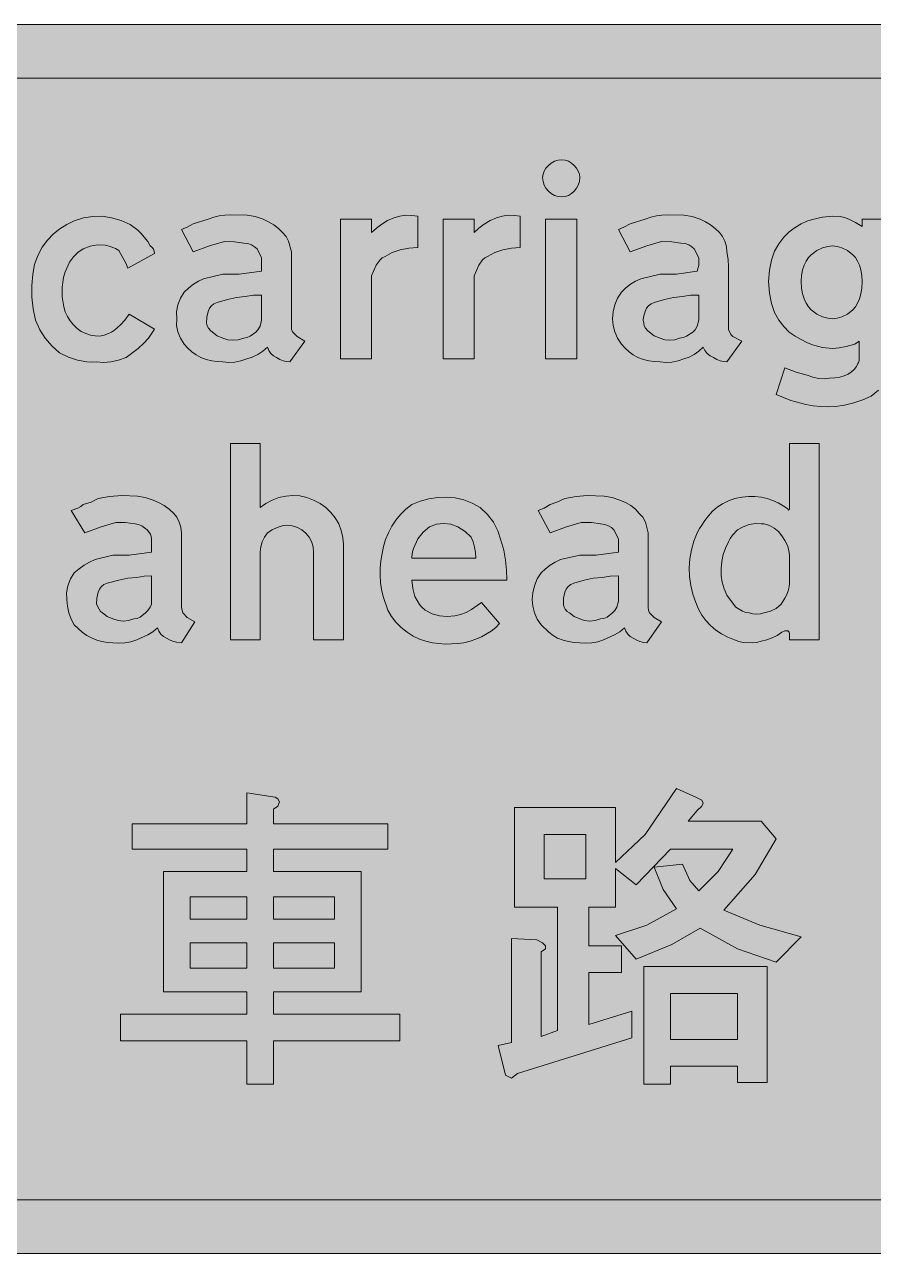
# Model space of a CAD drawing. Header units: metres. Extents: x 22 to 546, y 13 to 261.
# Drawn here: x 198 to 369.3, y 12.9 to 261 of the extents above; entities that cross this region are included whole.
import ezdxf

# ---------------------------------------------------------------- set-up
doc = ezdxf.new("R2010")
doc.units = ezdxf.units.M
for name, color, linetype, true_color in [('FILL_BLUE_0000FF', 7, 'Continuous', 0x0000ff), ('FILL_WHITE_FFFFFF', 7, 'Continuous', 0xffffff), ('STROKE_BLUE_0000FF', 7, 'Continuous', 0x0000ff)]:
    doc.layers.add(name, color=color, linetype=linetype, true_color=true_color)

msp = doc.modelspace()

# ---------------------------------------------------------------- hatches: boundary and pattern name
at = {"layer": 'FILL_BLUE_0000FF', "true_color": 0x0000ff}
h = msp.add_hatch(color=7, dxfattribs=at)
h.dxf.hatch_style = 1
h.paths.add_polyline_path([(524.55, 250.2), (525.63, 250.14), (526.65, 249.97), (528.75, 249.3), (530.55, 248.32), (531.45, 247.7), (532.35, 246.9), (533.66, 245.33), (534.25, 244.37), (534.75, 243.3), (535.1, 242.35), (535.28, 241.35), (535.35, 239.4), (535.35, 34.5), (535.18, 32.48), (534.64, 30.49), (533.7, 28.55), (533.08, 27.61), (532.35, 26.7), (530.55, 25.39), (528.75, 24.3), (526.65, 23.89), (524.55, 23.7), (43.35, 23.7), (41.46, 23.87), (39.49, 24.41), (38.51, 24.83), (37.57, 25.35), (36.68, 25.97), (35.85, 26.7), (35.05, 27.6), (34.43, 28.54), (33.45, 30.6), (33.06, 31.55), (32.77, 32.55), (32.61, 33.55), (32.55, 34.5), (32.55, 239.4), (32.61, 240.41), (32.77, 241.42), (33.04, 242.41), (33.41, 243.38), (34.45, 245.22), (35.85, 246.9), (36.68, 247.73), (37.57, 248.43), (38.51, 249), (39.49, 249.45), (40.48, 249.79), (41.46, 250.02), (43.35, 250.2), (524.55, 250.2)])
at = {"layer": 'FILL_WHITE_FFFFFF', "true_color": 0xffffff}
h = msp.add_hatch(color=7, dxfattribs=at)
h.dxf.hatch_style = 1
h.paths.add_polyline_path([(526.58, 260.89), (528.6, 260.59), (530.63, 260.11), (532.65, 259.5), (534.62, 258.54), (536.48, 257.44), (538.22, 256.17), (539.85, 254.7), (541.36, 253.02), (542.7, 251.17), (543.82, 249.22), (544.65, 247.2), (545.39, 245.18), (545.85, 243.19), (546.08, 241.25), (546.15, 239.4), (546.15, 34.5), (546.08, 32.48), (545.85, 30.45), (545.39, 28.43), (544.65, 26.4), (543.82, 24.43), (542.7, 22.57), (541.36, 20.83), (539.85, 19.2), (538.22, 17.73), (536.48, 16.46), (534.62, 15.36), (532.65, 14.4), (530.63, 13.66), (528.6, 13.2), (526.58, 12.97), (524.55, 12.9), (43.35, 12.9), (41.5, 12.97), (39.56, 13.2), (37.57, 13.66), (35.55, 14.4), (33.58, 15.36), (31.69, 16.46), (29.85, 17.73), (28.05, 19.2), (26.58, 20.83), (25.31, 22.57), (24.21, 24.43), (23.25, 26.4), (22.64, 28.43), (22.16, 30.45), (21.86, 32.48), (21.75, 34.5), (21.75, 239.4), (21.86, 241.25), (22.16, 243.19), (22.64, 245.18), (23.25, 247.2), (24.21, 249.22), (25.31, 251.17), (26.58, 253.02), (28.05, 254.7), (29.85, 256.17), (31.69, 257.44), (33.58, 258.54), (35.55, 259.5), (37.57, 260.11), (39.56, 260.59), (41.5, 260.89), (43.35, 261), (524.55, 261), (526.58, 260.89)])
h = msp.add_hatch(color=7, dxfattribs=at)
h.dxf.hatch_style = 1
h.paths.add_polyline_path([(309.97, 229.33), (309.74, 228.6), (309.39, 227.94), (308.93, 227.36), (308.38, 226.88), (307.77, 226.51), (307.12, 226.28), (306.45, 226.2), (305.68, 226.28), (304.95, 226.51), (304.29, 226.88), (303.71, 227.36), (303.23, 227.94), (302.86, 228.6), (302.63, 229.33), (302.55, 230.1), (302.63, 230.77), (302.86, 231.42), (303.23, 232.03), (303.71, 232.58), (304.29, 233.04), (304.95, 233.39), (305.68, 233.62), (306.45, 233.7), (307.12, 233.62), (307.77, 233.39), (308.38, 233.04), (308.92, 232.58), (309.39, 232.03), (309.74, 231.42), (309.97, 230.77), (310.05, 230.1), (309.97, 229.33)])
h = msp.add_hatch(color=7, dxfattribs=at)
h.dxf.hatch_style = 1
h.paths.add_polyline_path([(212.25, 198.14), (213.15, 198.11), (214.05, 198.26), (214.95, 198.6), (215.58, 198.88), (216.15, 199.27), (217.35, 200.4), (218.25, 201.34), (219.15, 202.5), (224.25, 199.5), (223.05, 197.7), (222.11, 196.65), (220.95, 195.6), (218.55, 193.8), (216.98, 193.24), (215.44, 192.9), (213.95, 192.79), (212.55, 192.9), (211.55, 192.84), (210.58, 192.89), (208.69, 193.24), (206.85, 193.87), (205.05, 194.7), (203.54, 196.11), (202.2, 197.66), (201.08, 199.38), (200.25, 201.3), (199.73, 203.6), (199.5, 205.95), (199.49, 208.3), (199.65, 210.6), (200.03, 212.56), (200.7, 214.39), (201.59, 216.04), (202.65, 217.5), (203.83, 218.74), (205.13, 219.79), (206.53, 220.66), (208.05, 221.4), (209.9, 221.96), (211.8, 222.26), (213.7, 222.29), (215.55, 222), (217.51, 221.43), (219.3, 220.61), (220.87, 219.51), (221.55, 218.85), (222.15, 218.1), (222.86, 217.2), (223.35, 216.3), (223.74, 216.02), (224.03, 215.66), (224.19, 215.25), (224.25, 214.8), (218.85, 211.8), (218.53, 212.7), (218.06, 213.6), (217.05, 215.4), (216.34, 215.81), (215.85, 216), (215.06, 216.28), (214.28, 216.46), (212.74, 216.53), (211.25, 216.25), (209.85, 215.7), (208.79, 214.96), (207.86, 214.09), (207.11, 213.04), (206.55, 211.8), (206.16, 210.89), (205.87, 209.95), (205.58, 208.01), (205.62, 206.02), (205.95, 204), (206.24, 203), (206.67, 202.05), (207.21, 201.17), (207.86, 200.36), (208.61, 199.66), (209.45, 199.06), (210.37, 198.61), (211.35, 198.3), (212.25, 198.14)])
h = msp.add_hatch(color=7, dxfattribs=at)
h.dxf.hatch_style = 1
h.paths.add_polyline_path([(250.88, 192.96), (250.2, 193.13), (249.53, 193.41), (248.85, 193.8), (248.23, 194.13), (247.73, 194.62), (247.33, 195.23), (247.05, 195.9), (246.1, 195.06), (245.06, 194.36), (243.97, 193.83), (242.85, 193.5), (241.68, 193.11), (240.45, 192.86), (239.22, 192.78), (238.05, 192.9), (236.93, 192.96), (235.8, 193.13), (234.68, 193.41), (233.55, 193.8), (232.65, 194.31), (231.79, 194.92), (230.98, 195.66), (230.25, 196.5), (229.47, 197.68), (228.94, 198.94), (228.69, 200.25), (228.75, 201.6), (228.69, 202.99), (228.94, 204.41), (229.47, 205.78), (230.25, 207), (231.15, 207.84), (232.09, 208.58), (233.08, 209.19), (234.15, 209.7), (238.05, 210.6), (241.35, 210.6), (245.85, 211.2), (245.85, 212.4), (245.85, 213.9), (244.95, 215.7), (244.44, 216.14), (243.83, 216.53), (243.09, 216.8), (242.25, 216.9), (240.41, 217.16), (238.35, 217.2), (235.35, 216.3), (232.05, 215.1), (229.65, 219.6), (230.85, 220.09), (232.05, 220.8), (235.05, 221.7), (236.18, 222.09), (237.3, 222.37), (238.43, 222.54), (239.55, 222.6), (242.96, 222.49), (244.57, 222.22), (246.15, 221.7), (247.27, 221.19), (248.33, 220.57), (249.27, 219.84), (250.05, 219), (250.8, 218.22), (251.29, 217.27), (251.85, 215.1), (251.85, 212.1), (251.85, 209.1), (251.85, 200.1), (251.89, 199.39), (252.15, 198.9), (253.05, 198), (254.55, 197.1), (251.55, 192.9), (250.88, 192.96)])
h.paths.add_polyline_path([(240.04, 197.25), (241.13, 197.36), (242.25, 197.7), (242.92, 197.8), (243.56, 198.07), (244.65, 198.9), (245.1, 199.39), (245.55, 200.1), (245.85, 201.3), (245.85, 206.4), (244.2, 206.36), (242.55, 206.1), (240.75, 205.91), (238.95, 205.5), (236.85, 204.9), (236.23, 204.62), (235.73, 204.23), (235.33, 203.72), (235.05, 203.1), (234.79, 201.9), (234.75, 200.7), (234.85, 200.21), (235.13, 199.69), (235.51, 199.22), (235.95, 198.9), (236.89, 198.19), (238.05, 197.7), (239, 197.36), (240.04, 197.25)], flags=16)
h = msp.add_hatch(color=7, dxfattribs=at)
h.dxf.hatch_style = 1
h.paths.add_polyline_path([(269.01, 219.89), (270.08, 220.72), (271.26, 221.45), (272.55, 222), (273.72, 222.34), (274.95, 222.49), (276.18, 222.46), (277.35, 222.3), (277.35, 216), (275.56, 215.89), (273.83, 215.55), (272.2, 214.99), (270.75, 214.2), (270.17, 213.92), (269.74, 213.52), (268.95, 212.4), (268.05, 210.3), (268.05, 193.5), (261.75, 193.5), (261.75, 221.7), (268.05, 221.7), (268.05, 219), (269.01, 219.89)])
h = msp.add_hatch(color=7, dxfattribs=at)
h.dxf.hatch_style = 1
h.paths.add_polyline_path([(289.71, 219.89), (290.78, 220.72), (291.96, 221.45), (293.25, 222), (294.42, 222.34), (295.65, 222.49), (296.88, 222.46), (298.05, 222.3), (298.05, 216), (296.26, 215.89), (294.53, 215.55), (292.9, 214.99), (291.45, 214.2), (290.87, 213.92), (290.44, 213.52), (289.65, 212.4), (288.75, 210.3), (288.75, 193.5), (282.45, 193.5), (282.45, 221.7), (288.75, 221.7), (288.75, 219), (289.71, 219.89)])
h = msp.add_hatch(color=7, dxfattribs=at)
h.dxf.hatch_style = 1
h.paths.add_polyline_path([(303.15, 193.5), (303.15, 221.7), (309.45, 221.7), (309.45, 193.5), (303.15, 193.5)])
h = msp.add_hatch(color=7, dxfattribs=at)
h.dxf.hatch_style = 1
h.paths.add_polyline_path([(339.08, 192.96), (338.4, 193.13), (337.73, 193.41), (337.05, 193.8), (336.38, 194.13), (335.78, 194.62), (335.28, 195.23), (334.95, 195.9), (334.05, 195.06), (333.11, 194.36), (332.12, 193.83), (331.05, 193.5), (329.88, 193.11), (328.65, 192.86), (327.42, 192.78), (326.25, 192.9), (325.13, 192.96), (324, 193.13), (322.88, 193.41), (321.75, 193.8), (320.85, 194.31), (319.99, 194.92), (319.18, 195.66), (318.45, 196.5), (317.66, 197.68), (317.1, 198.94), (316.76, 200.25), (316.65, 201.6), (316.76, 202.99), (317.1, 204.41), (317.66, 205.78), (318.45, 207), (319.35, 207.84), (320.29, 208.58), (321.28, 209.19), (322.35, 209.7), (326.25, 210.6), (329.55, 210.6), (333.75, 211.2), (334.05, 212.4), (334.05, 213.9), (333.15, 215.7), (332.64, 216.14), (332.03, 216.53), (331.29, 216.8), (330.45, 216.9), (328.61, 217.16), (326.55, 217.2), (323.55, 216.3), (320.25, 215.1), (317.85, 219.6), (318.94, 220.09), (320.25, 220.8), (323.25, 221.7), (324.38, 222.09), (325.5, 222.37), (326.63, 222.54), (327.75, 222.6), (331.05, 222.49), (332.73, 222.22), (334.35, 221.7), (335.42, 221.19), (336.41, 220.57), (337.35, 219.84), (338.25, 219), (338.86, 218.22), (339.34, 217.27), (339.64, 216.22), (339.75, 215.1), (340.01, 213.6), (340.05, 212.1), (340.05, 209.1), (340.05, 200.1), (340.09, 199.39), (340.35, 198.9), (340.54, 198.45), (340.95, 198), (342.75, 197.1), (339.75, 192.9), (339.08, 192.96)])
h.paths.add_polyline_path([(328.2, 197.25), (329.2, 197.36), (330.15, 197.7), (330.95, 197.8), (331.61, 198.07), (332.85, 198.9), (333.3, 199.39), (333.75, 200.1), (334.05, 201.3), (334.05, 206.4), (332.4, 206.36), (330.75, 206.1), (328.95, 205.91), (327.15, 205.5), (325.05, 204.9), (324.43, 204.62), (323.93, 204.23), (323.53, 203.72), (323.25, 203.1), (322.88, 201.9), (322.83, 201.33), (322.95, 200.7), (323.05, 200.21), (323.33, 199.69), (323.71, 199.22), (324.15, 198.9), (325.09, 198.19), (326.25, 197.7), (327.2, 197.36), (328.2, 197.25)], flags=16)
h = msp.add_hatch(color=7, dxfattribs=at)
h.dxf.hatch_style = 1
h.paths.add_polyline_path([(373.05, 221.7), (373.05, 192.3), (373.05, 191.7), (373.05, 191.1), (372.44, 189.75), (371.51, 188.44), (370.31, 187.18), (368.85, 186), (367.18, 185.21), (365.36, 184.61), (363.49, 184.19), (361.65, 183.9), (360.17, 183.84), (358.68, 183.9), (357.17, 184.05), (355.65, 184.31), (352.62, 185.12), (349.65, 186.3), (351.45, 191.7), (353.7, 190.84), (355.95, 190.2), (357.08, 189.81), (358.2, 189.56), (359.33, 189.48), (360.45, 189.6), (361.53, 189.66), (362.52, 189.82), (363.41, 190.07), (364.2, 190.43), (364.87, 190.86), (365.43, 191.37), (365.86, 191.95), (366.15, 192.6), (366.3, 192.79), (366.45, 193.2), (366.45, 193.8), (366.45, 196.5), (366.45, 197.1), (365.55, 196.5), (363.83, 195.98), (362.4, 195.71), (361.05, 195.6), (359.03, 195.82), (357, 196.36), (355.88, 196.81), (354.75, 197.4), (353.52, 198.06), (352.33, 198.93), (351.21, 200.02), (350.21, 201.34), (349.37, 202.89), (348.72, 204.7), (348.3, 206.76), (348.15, 209.1), (348.3, 211.42), (348.72, 213.46), (349.37, 215.23), (350.21, 216.75), (351.21, 218.05), (352.33, 219.14), (353.52, 220.05), (354.75, 220.8), (355.88, 221.3), (357, 221.67), (359.03, 222.11), (361.05, 222.3), (362.59, 222.23), (363.45, 222.05), (364.35, 221.7), (365.7, 221.06), (367.05, 220.2), (367.05, 221.7), (373.05, 221.7)])
h.paths.add_polyline_path([(359.06, 215.92), (357.9, 215.4), (356.74, 214.54), (356.21, 213.96), (355.73, 213.26), (355.33, 212.44), (355.02, 211.48), (354.82, 210.37), (354.75, 209.1), (354.82, 207.78), (355.02, 206.62), (355.33, 205.62), (355.73, 204.76), (356.21, 204.04), (356.74, 203.43), (357.9, 202.54), (359.06, 202), (360.07, 201.72), (361.05, 201.6), (361.99, 201.72), (362.95, 202), (364.05, 202.54), (365.15, 203.43), (365.66, 204.04), (366.11, 204.76), (366.5, 205.62), (366.79, 206.62), (366.98, 207.78), (367.05, 209.1), (366.98, 210.37), (366.79, 211.48), (366.5, 212.44), (366.11, 213.26), (365.66, 213.96), (365.15, 214.54), (364.05, 215.4), (362.95, 215.92), (361.99, 216.19), (361.05, 216.3), (360.07, 216.19), (359.06, 215.92)], flags=16)
h = msp.add_hatch(color=7, dxfattribs=at)
h.dxf.hatch_style = 1
h.paths.add_polyline_path([(256.24, 155.59), (255.93, 156.61), (255.43, 157.53), (254.78, 158.32), (253.98, 158.98), (253.06, 159.48), (252.04, 159.79), (250.95, 159.9), (250, 159.79), (249, 159.49), (248, 159.01), (247.05, 158.4), (246.44, 157.5), (245.96, 156.56), (245.66, 155.57), (245.55, 154.5), (245.55, 136.8), (239.55, 136.8), (239.55, 176.4), (245.55, 176.4), (245.55, 163.5), (246.73, 164.33), (248, 165), (249.34, 165.5), (250.73, 165.82), (252.14, 165.95), (253.57, 165.86), (254.98, 165.55), (256.35, 165), (257.64, 164.34), (258.81, 163.51), (259.83, 162.52), (260.7, 161.4), (261.4, 160.17), (261.92, 158.84), (262.24, 157.44), (262.35, 156), (262.35, 136.8), (256.35, 136.8), (256.35, 154.5), (256.24, 155.59)])
h = msp.add_hatch(color=7, dxfattribs=at)
h.dxf.hatch_style = 1
h.paths.add_polyline_path([(348.86, 137.17), (347.77, 136.78), (346.65, 136.5), (345.75, 136.24), (344.85, 136.2), (343.05, 136.27), (342.15, 136.45), (341.25, 136.8), (339.93, 137.32), (338.68, 137.97), (337.52, 138.75), (336.45, 139.65), (335.5, 140.66), (334.67, 141.78), (333.98, 142.99), (333.45, 144.3), (332.86, 146.01), (332.44, 147.77), (332.2, 149.55), (332.14, 151.35), (332.26, 153.15), (332.56, 154.93), (333.06, 156.69), (333.75, 158.4), (334.2, 159.26), (334.65, 159.9), (335.27, 160.9), (336, 161.85), (336.84, 162.73), (337.8, 163.54), (338.87, 164.24), (340.05, 164.84), (341.34, 165.29), (342.75, 165.6), (344.08, 165.74), (345.38, 165.73), (346.64, 165.58), (347.85, 165.3), (349, 164.91), (350.09, 164.42), (351.11, 163.84), (352.05, 163.2), (352.1, 163.03), (352.2, 162.97), (352.3, 163.03), (352.35, 163.2), (352.35, 176.4), (358.35, 176.4), (358.35, 136.8), (352.35, 136.8), (352.35, 138), (352.31, 138.3), (352.05, 138.6), (351.45, 138.6), (350.85, 138.3), (349.9, 137.68), (348.86, 137.17)])
h.paths.add_polyline_path([(349.69, 143.14), (350.67, 144.01), (351.45, 145.2), (351.84, 145.92), (352.13, 146.7), (352.29, 147.48), (352.35, 148.2), (352.35, 153.9), (352.24, 154.85), (351.94, 155.85), (351.46, 156.85), (350.85, 157.8), (350.12, 158.64), (349.28, 159.34), (348.32, 159.87), (347.25, 160.2), (346.65, 160.2), (345.48, 160.27), (344.25, 160.05), (343.02, 159.61), (341.85, 159), (340.84, 157.91), (340.37, 157.27), (340.05, 156.6), (339.45, 155.32), (338.99, 153.98), (338.69, 152.6), (338.55, 151.2), (338.58, 149.8), (338.78, 148.42), (339.17, 147.08), (339.75, 145.8), (340.65, 144.49), (341.55, 143.4), (342.9, 142.57), (343.58, 142.3), (344.25, 142.2), (344.97, 142.03), (345.75, 141.97), (346.53, 142.03), (347.25, 142.2), (348.54, 142.54), (349.69, 143.14)], flags=16)
h = msp.add_hatch(color=7, dxfattribs=at)
h.dxf.hatch_style = 1
h.paths.add_polyline_path([(228.93, 136.26), (228.15, 136.42), (227.37, 136.71), (226.65, 137.1), (226.03, 137.43), (225.53, 137.92), (225.13, 138.53), (224.85, 139.2), (223.9, 138.4), (222.86, 137.77), (220.65, 136.8), (219.48, 136.41), (218.25, 136.16), (217.02, 136.08), (215.85, 136.2), (214.73, 136.26), (213.64, 136.42), (212.6, 136.71), (211.65, 137.1), (210.58, 137.65), (209.63, 138.34), (208.05, 139.8), (207.44, 140.98), (206.96, 142.24), (206.66, 143.55), (206.55, 144.9), (206.49, 146.29), (206.74, 147.71), (207.27, 149.08), (208.05, 150.3), (209, 151.14), (210.04, 151.87), (211.13, 152.49), (212.25, 153), (215.85, 153.9), (219.15, 153.9), (223.65, 154.5), (223.65, 155.7), (223.65, 157.2), (223.59, 157.65), (223.43, 158.1), (222.75, 159), (221.66, 159.82), (221.02, 160.1), (220.35, 160.2), (218.29, 160.46), (216.45, 160.5), (213.45, 159.6), (210.15, 158.4), (207.45, 162.9), (208.76, 163.39), (209.35, 163.7), (209.85, 164.1), (211.46, 164.59), (212.85, 165.3), (215.14, 165.71), (217.65, 165.9), (220.8, 165.79), (222.38, 165.52), (223.95, 165), (225.07, 164.49), (226.16, 163.87), (227.2, 163.14), (228.15, 162.3), (228.76, 161.52), (229.24, 160.57), (229.54, 159.52), (229.65, 158.4), (229.65, 155.4), (229.65, 152.4), (229.65, 143.4), (229.8, 142.69), (229.95, 142.2), (230.85, 141.3), (232.35, 140.4), (229.65, 136.2), (228.93, 136.26)])
h.paths.add_polyline_path([(217.95, 140.55), (218.97, 140.66), (220.05, 141), (220.72, 141.1), (221.36, 141.38), (222.45, 142.2), (222.9, 142.69), (223.35, 143.4), (223.61, 144), (223.65, 144.6), (223.65, 149.7), (222.15, 149.66), (220.65, 149.4), (218.85, 149.21), (217.05, 148.8), (214.65, 148.2), (214.03, 147.92), (213.53, 147.52), (213.13, 147.02), (212.85, 146.4), (212.59, 145.2), (212.55, 144), (213.04, 142.99), (213.35, 142.52), (213.75, 142.2), (214.69, 141.49), (215.85, 141), (216.93, 140.66), (217.95, 140.55)], flags=16)
h = msp.add_hatch(color=7, dxfattribs=at)
h.dxf.hatch_style = 1
h.paths.add_polyline_path([(277.69, 136.91), (276.43, 137.51), (275.25, 138.3), (274.01, 139.26), (272.96, 140.32), (272.09, 141.51), (271.35, 142.8), (270.4, 145.55), (270.07, 146.96), (269.85, 148.39), (269.74, 149.83), (269.75, 151.28), (269.88, 152.74), (270.15, 154.2), (270.44, 155.65), (270.88, 157.05), (271.44, 158.41), (272.14, 159.71), (272.96, 160.94), (273.9, 162.09), (274.97, 163.15), (276.15, 164.1), (277.86, 164.79), (279.61, 165.27), (281.39, 165.54), (283.16, 165.6), (284.92, 165.43), (286.65, 165.03), (288.34, 164.39), (289.95, 163.5), (291.41, 162.09), (292.61, 160.54), (293.54, 158.82), (294.15, 156.9), (294.72, 154.87), (295.09, 152.85), (295.29, 150.82), (295.35, 148.8), (276.15, 148.8), (276.34, 147.15), (276.75, 145.5), (277.69, 143.92), (278.23, 143.31), (278.85, 142.8), (280.25, 142.06), (281.74, 141.64), (283.28, 141.49), (284.85, 141.6), (285.98, 141.89), (287.1, 142.31), (288.23, 142.91), (289.35, 143.7), (290.25, 144.3), (293.85, 140.1), (293.08, 139.26), (292.16, 138.52), (290.25, 137.4), (289.1, 136.89), (287.9, 136.5), (286.67, 136.2), (285.41, 136.01), (282.87, 135.92), (280.35, 136.2), (279, 136.49), (277.69, 136.91)])
h.paths.add_polyline_path([(288.99, 154.42), (288.83, 155.51), (288.54, 156.55), (288.15, 157.5), (286.91, 158.66), (285.45, 159.6), (284.05, 160.11), (282.6, 160.27), (281.15, 160.11), (279.75, 159.6), (278.44, 158.51), (277.35, 157.2), (276.52, 155.25), (276.25, 154.25), (276.15, 153.3), (289.05, 153.3), (288.99, 154.42)], flags=16)
h = msp.add_hatch(color=7, dxfattribs=at)
h.dxf.hatch_style = 1
h.paths.add_polyline_path([(322.88, 136.26), (322.2, 136.42), (321.53, 136.71), (320.85, 137.1), (320.23, 137.43), (319.73, 137.92), (319.33, 138.53), (319.05, 139.2), (318.1, 138.4), (317.06, 137.77), (314.85, 136.8), (313.68, 136.41), (312.45, 136.16), (311.22, 136.08), (310.05, 136.2), (308.93, 136.26), (307.8, 136.42), (306.68, 136.71), (305.55, 137.1), (304.65, 137.65), (303.79, 138.34), (302.25, 139.8), (301.46, 140.98), (300.9, 142.24), (300.56, 143.55), (300.45, 144.9), (300.56, 146.29), (300.9, 147.71), (301.46, 149.08), (302.25, 150.3), (303.15, 151.14), (304.09, 151.87), (305.08, 152.49), (306.15, 153), (310.05, 153.9), (313.35, 153.9), (317.85, 154.5), (317.85, 155.7), (317.85, 157.2), (316.95, 159), (316.44, 159.44), (315.83, 159.82), (315.09, 160.1), (314.25, 160.2), (312.41, 160.46), (310.35, 160.5), (307.35, 159.6), (304.05, 158.4), (301.65, 162.9), (302.85, 163.39), (304.05, 164.1), (305.44, 164.59), (307.05, 165.3), (309.3, 165.71), (311.55, 165.9), (314.96, 165.79), (316.57, 165.52), (318.15, 165), (319.27, 164.49), (320.33, 163.87), (321.27, 163.14), (322.05, 162.3), (322.8, 161.52), (323.29, 160.57), (323.85, 158.4), (323.85, 155.4), (323.85, 152.4), (323.85, 143.4), (323.89, 142.69), (324.15, 142.2), (325.05, 141.3), (326.55, 140.4), (323.55, 136.2), (322.88, 136.26)])
h.paths.add_polyline_path([(312.04, 140.55), (313.13, 140.66), (314.25, 141), (314.92, 141.1), (315.56, 141.38), (316.65, 142.2), (317.1, 142.69), (317.55, 143.4), (317.85, 144.6), (317.85, 149.7), (316.2, 149.66), (314.55, 149.4), (312.75, 149.21), (310.95, 148.8), (308.85, 148.2), (308.23, 147.92), (307.73, 147.52), (307.33, 147.02), (307.05, 146.4), (306.79, 145.2), (306.75, 144), (306.85, 143.51), (307.13, 142.99), (307.51, 142.52), (307.95, 142.2), (308.89, 141.49), (310.05, 141), (311, 140.66), (312.04, 140.55)], flags=16)
h = msp.add_hatch(color=7, dxfattribs=at)
h.dxf.hatch_style = 1
h.paths.add_polyline_path([(317.25, 102.9), (317.25, 91.8), (323.25, 97.5), (329.55, 106.8), (333.45, 105), (334.65, 104.4), (334.95, 103.8), (334.65, 103.2), (333.75, 102.3), (331.95, 100.2), (346.65, 100.2), (349.65, 96.6), (345.45, 89.4), (339.15, 82.2), (346.35, 79.2), (354.75, 76.8), (349.65, 71.7), (341.85, 74.4), (334.35, 78.6), (328.65, 75.3), (321.45, 72.3), (317.25, 77.1), (323.55, 79.2), (329.55, 82.5), (326.85, 86.4), (325.05, 90.9), (330.75, 91.5), (332.25, 88.2), (334.05, 86.1), (337.95, 90), (340.95, 94.5), (328.35, 94.5), (321.45, 87.3), (317.25, 90.6), (317.25, 82.8), (311.85, 82.8), (311.85, 75), (318.45, 75), (318.45, 69.6), (311.85, 69.6), (311.85, 59.1), (320.55, 61.8), (320.55, 56.4), (297.45, 49.2), (296.25, 48.3), (295.05, 48.9), (293.55, 54.9), (296.25, 55.5), (296.25, 76.5), (301.35, 76.2), (302.55, 75.6), (303.15, 75), (303.15, 74.4), (302.25, 73.8), (302.25, 56.7), (305.55, 57.9), (305.55, 82.8), (296.85, 82.8), (296.85, 102.9), (317.25, 102.9)])
h.paths.add_polyline_path([(311.25, 97.5), (302.85, 97.5), (302.85, 88.5), (311.25, 88.5), (311.25, 97.5)], flags=16)
h = msp.add_hatch(color=7, dxfattribs=at)
h.dxf.hatch_style = 1
h.paths.add_polyline_path([(249.45, 104.1), (249.15, 103.2), (248.25, 102.6), (248.25, 99.6), (271.35, 99.6), (271.35, 94.5), (248.25, 94.5), (248.25, 90), (265.95, 90), (265.95, 65.7), (248.25, 65.7), (248.25, 61.2), (273.75, 61.2), (273.75, 55.8), (248.25, 55.8), (248.25, 47.1), (242.85, 47.1), (242.85, 55.8), (217.35, 55.8), (217.35, 61.2), (242.85, 61.2), (242.85, 65.7), (226.05, 65.7), (226.05, 90), (242.85, 90), (242.85, 94.5), (219.75, 94.5), (219.75, 99.6), (242.85, 99.6), (242.85, 105.9), (248.55, 105), (249.15, 104.7), (249.45, 104.1)])
h.paths.add_polyline_path([(242.85, 80.4), (242.85, 84.9), (231.45, 84.9), (231.45, 80.4), (242.85, 80.4)], flags=16)
h.paths.add_polyline_path([(231.45, 70.5), (242.85, 70.5), (242.85, 75.6), (231.45, 75.6), (231.45, 70.5)], flags=16)
h.paths.add_polyline_path([(248.25, 84.9), (248.25, 80.4), (260.55, 80.4), (260.55, 84.9), (248.25, 84.9)], flags=16)
h.paths.add_polyline_path([(260.55, 75.6), (248.25, 75.6), (248.25, 70.5), (260.55, 70.5), (260.55, 75.6)], flags=16)
h = msp.add_hatch(color=7, dxfattribs=at)
h.dxf.hatch_style = 1
h.paths.add_polyline_path([(347.85, 70.8), (347.85, 47.4), (341.85, 47.4), (341.85, 50.7), (328.35, 50.7), (328.35, 47.1), (322.95, 47.1), (322.95, 70.8), (347.85, 70.8)])
h.paths.add_polyline_path([(341.85, 65.4), (328.35, 65.4), (328.35, 56.1), (341.85, 56.1), (341.85, 65.4)], flags=16)

# ---------------------------------------------------------------- linework, layer by layer
at = {"layer": 'FILL_BLUE_0000FF', "lineweight": 0, "true_color": 0x0000ff}
for points in [[(43.35, 250.2), (524.55, 250.2)], [(524.55, 23.7), (43.35, 23.7)]]:
    msp.add_lwpolyline(points, dxfattribs=at)
at = {"layer": 'FILL_WHITE_FFFFFF', "lineweight": 0, "true_color": 0xffffff}
for points in [[(43.35, 261), (524.55, 261)], [(370.31, 187.18), (368.85, 186), (367.18, 185.21), (365.36, 184.61), (363.49, 184.19), (361.65, 183.9), (360.17, 183.84), (358.68, 183.9), (357.17, 184.05), (355.65, 184.31), (352.62, 185.12), (349.65, 186.3), (351.45, 191.7), (353.7, 190.84), (355.95, 190.2), (357.08, 189.81), (358.2, 189.56), (359.33, 189.48), (360.45, 189.6), (361.53, 189.66), (362.52, 189.82), (363.41, 190.07), (364.2, 190.43), (364.87, 190.86), (365.43, 191.37), (365.86, 191.95), (366.15, 192.6), (366.3, 192.79), (366.45, 193.2), (366.45, 193.8), (366.45, 196.5), (366.45, 197.1), (365.55, 196.5), (363.83, 195.98), (362.4, 195.71), (361.05, 195.6), (359.03, 195.82), (357, 196.36), (355.88, 196.81), (354.75, 197.4), (353.52, 198.06), (352.33, 198.93), (351.21, 200.02), (350.21, 201.34), (349.37, 202.89), (348.72, 204.7), (348.3, 206.76), (348.15, 209.1), (348.3, 211.42), (348.72, 213.46), (349.37, 215.23), (350.21, 216.75), (351.21, 218.05), (352.33, 219.14), (353.52, 220.05), (354.75, 220.8), (355.88, 221.3), (357, 221.67), (359.03, 222.11), (361.05, 222.3), (362.59, 222.23), (363.45, 222.05), (364.35, 221.7), (365.7, 221.06), (367.05, 220.2), (367.05, 221.7), (373.05, 221.7)], [(524.55, 12.9), (43.35, 12.9)]]:
    msp.add_lwpolyline(points, dxfattribs=at)
for points in [[(309.97, 229.33), (309.74, 228.6), (309.39, 227.94), (308.93, 227.36), (308.38, 226.88), (307.77, 226.51), (307.12, 226.28), (306.45, 226.2), (305.68, 226.28), (304.95, 226.51), (304.29, 226.88), (303.71, 227.36), (303.23, 227.94), (302.86, 228.6), (302.63, 229.33), (302.55, 230.1), (302.63, 230.77), (302.86, 231.42), (303.23, 232.03), (303.71, 232.58), (304.29, 233.04), (304.95, 233.39), (305.68, 233.62), (306.45, 233.7), (307.12, 233.62), (307.77, 233.39), (308.38, 233.04), (308.92, 232.58), (309.39, 232.03), (309.74, 231.42), (309.97, 230.77), (310.05, 230.1)], [(212.25, 198.14), (213.15, 198.11), (214.05, 198.26), (214.95, 198.6), (215.58, 198.88), (216.15, 199.27), (217.35, 200.4), (218.25, 201.34), (219.15, 202.5), (224.25, 199.5), (223.05, 197.7), (222.11, 196.65), (220.95, 195.6), (218.55, 193.8), (216.98, 193.24), (215.44, 192.9), (213.95, 192.79), (212.55, 192.9), (211.55, 192.84), (210.58, 192.89), (208.69, 193.24), (206.85, 193.87), (205.05, 194.7), (203.54, 196.11), (202.2, 197.66), (201.08, 199.38), (200.25, 201.3), (199.73, 203.6), (199.5, 205.95), (199.49, 208.3), (199.65, 210.6), (200.03, 212.56), (200.7, 214.39), (201.59, 216.04), (202.65, 217.5), (203.83, 218.74), (205.13, 219.79), (206.53, 220.66), (208.05, 221.4), (209.9, 221.96), (211.8, 222.26), (213.7, 222.29), (215.55, 222), (217.51, 221.43), (219.3, 220.61), (220.87, 219.51), (221.55, 218.85), (222.15, 218.1), (222.86, 217.2), (223.35, 216.3), (223.74, 216.02), (224.03, 215.66), (224.19, 215.25), (224.25, 214.8), (218.85, 211.8), (218.53, 212.7), (218.06, 213.6), (217.05, 215.4), (216.34, 215.81), (215.85, 216), (215.06, 216.28), (214.28, 216.46), (212.74, 216.53), (211.25, 216.25), (209.85, 215.7), (208.79, 214.96), (207.86, 214.09), (207.11, 213.04), (206.55, 211.8), (206.16, 210.89), (205.87, 209.95), (205.58, 208.01), (205.62, 206.02), (205.95, 204), (206.24, 203), (206.67, 202.05), (207.21, 201.17), (207.86, 200.36), (208.61, 199.66), (209.45, 199.06), (210.37, 198.61), (211.35, 198.3)], [(250.88, 192.96), (250.2, 193.13), (249.53, 193.41), (248.85, 193.8), (248.23, 194.13), (247.73, 194.62), (247.33, 195.23), (247.05, 195.9), (246.1, 195.06), (245.06, 194.36), (243.97, 193.83), (242.85, 193.5), (241.68, 193.11), (240.45, 192.86), (239.22, 192.78), (238.05, 192.9), (236.93, 192.96), (235.8, 193.13), (234.68, 193.41), (233.55, 193.8), (232.65, 194.31), (231.79, 194.92), (230.98, 195.66), (230.25, 196.5), (229.47, 197.68), (228.94, 198.94), (228.69, 200.25), (228.75, 201.6), (228.69, 202.99), (228.94, 204.41), (229.47, 205.78), (230.25, 207), (231.15, 207.84), (232.09, 208.58), (233.08, 209.19), (234.15, 209.7), (238.05, 210.6), (241.35, 210.6), (245.85, 211.2), (245.85, 212.4), (245.85, 213.9), (244.95, 215.7), (244.44, 216.14), (243.83, 216.53), (243.09, 216.8), (242.25, 216.9), (240.41, 217.16), (238.35, 217.2), (235.35, 216.3), (232.05, 215.1), (229.65, 219.6), (230.85, 220.09), (232.05, 220.8), (235.05, 221.7), (236.18, 222.09), (237.3, 222.37), (238.43, 222.54), (239.55, 222.6), (242.96, 222.49), (244.57, 222.22), (246.15, 221.7), (247.27, 221.19), (248.33, 220.57), (249.27, 219.84), (250.05, 219), (250.8, 218.22), (251.29, 217.27), (251.85, 215.1), (251.85, 212.1), (251.85, 209.1), (251.85, 200.1), (251.89, 199.39), (252.15, 198.9), (253.05, 198), (254.55, 197.1), (251.55, 192.9)], [(269.01, 219.89), (270.08, 220.72), (271.26, 221.45), (272.55, 222), (273.72, 222.34), (274.95, 222.49), (276.18, 222.46), (277.35, 222.3), (277.35, 216), (275.56, 215.89), (273.83, 215.55), (272.2, 214.99), (270.75, 214.2), (270.17, 213.92), (269.74, 213.52), (268.95, 212.4), (268.05, 210.3), (268.05, 193.5), (261.75, 193.5), (261.75, 221.7), (268.05, 221.7), (268.05, 219)], [(289.71, 219.89), (290.78, 220.72), (291.96, 221.45), (293.25, 222), (294.42, 222.34), (295.65, 222.49), (296.88, 222.46), (298.05, 222.3), (298.05, 216), (296.26, 215.89), (294.53, 215.55), (292.9, 214.99), (291.45, 214.2), (290.87, 213.92), (290.44, 213.52), (289.65, 212.4), (288.75, 210.3), (288.75, 193.5), (282.45, 193.5), (282.45, 221.7), (288.75, 221.7), (288.75, 219)], [(303.15, 193.5), (303.15, 221.7), (309.45, 221.7), (309.45, 193.5)], [(339.08, 192.96), (338.4, 193.13), (337.73, 193.41), (337.05, 193.8), (336.38, 194.13), (335.78, 194.62), (335.28, 195.23), (334.95, 195.9), (334.05, 195.06), (333.11, 194.36), (332.12, 193.83), (331.05, 193.5), (329.88, 193.11), (328.65, 192.86), (327.42, 192.78), (326.25, 192.9), (325.13, 192.96), (324, 193.13), (322.88, 193.41), (321.75, 193.8), (320.85, 194.31), (319.99, 194.92), (319.18, 195.66), (318.45, 196.5), (317.66, 197.68), (317.1, 198.94), (316.76, 200.25), (316.65, 201.6), (316.76, 202.99), (317.1, 204.41), (317.66, 205.78), (318.45, 207), (319.35, 207.84), (320.29, 208.58), (321.28, 209.19), (322.35, 209.7), (326.25, 210.6), (329.55, 210.6), (333.75, 211.2), (334.05, 212.4), (334.05, 213.9), (333.15, 215.7), (332.64, 216.14), (332.03, 216.53), (331.29, 216.8), (330.45, 216.9), (328.61, 217.16), (326.55, 217.2), (323.55, 216.3), (320.25, 215.1), (317.85, 219.6), (318.94, 220.09), (320.25, 220.8), (323.25, 221.7), (324.38, 222.09), (325.5, 222.37), (326.63, 222.54), (327.75, 222.6), (331.05, 222.49), (332.73, 222.22), (334.35, 221.7), (335.42, 221.19), (336.41, 220.57), (337.35, 219.84), (338.25, 219), (338.86, 218.22), (339.34, 217.27), (339.64, 216.22), (339.75, 215.1), (340.01, 213.6), (340.05, 212.1), (340.05, 209.1), (340.05, 200.1), (340.09, 199.39), (340.35, 198.9), (340.54, 198.45), (340.95, 198), (342.75, 197.1), (339.75, 192.9)], [(359.06, 215.92), (357.9, 215.4), (356.74, 214.54), (356.21, 213.96), (355.73, 213.26), (355.33, 212.44), (355.02, 211.48), (354.82, 210.37), (354.75, 209.1), (354.82, 207.78), (355.02, 206.62), (355.33, 205.62), (355.73, 204.76), (356.21, 204.04), (356.74, 203.43), (357.9, 202.54), (359.06, 202), (360.07, 201.72), (361.05, 201.6), (361.99, 201.72), (362.95, 202), (364.05, 202.54), (365.15, 203.43), (365.66, 204.04), (366.11, 204.76), (366.5, 205.62), (366.79, 206.62), (366.98, 207.78), (367.05, 209.1), (366.98, 210.37), (366.79, 211.48), (366.5, 212.44), (366.11, 213.26), (365.66, 213.96), (365.15, 214.54), (364.05, 215.4), (362.95, 215.92), (361.99, 216.19), (361.05, 216.3), (360.07, 216.19)], [(240.04, 197.25), (241.13, 197.36), (242.25, 197.7), (242.92, 197.8), (243.56, 198.07), (244.65, 198.9), (245.1, 199.39), (245.55, 200.1), (245.85, 201.3), (245.85, 206.4), (244.2, 206.36), (242.55, 206.1), (240.75, 205.91), (238.95, 205.5), (236.85, 204.9), (236.23, 204.62), (235.73, 204.23), (235.33, 203.72), (235.05, 203.1), (234.79, 201.9), (234.75, 200.7), (234.85, 200.21), (235.13, 199.69), (235.51, 199.22), (235.95, 198.9), (236.89, 198.19), (238.05, 197.7), (239, 197.36)], [(328.2, 197.25), (329.2, 197.36), (330.15, 197.7), (330.95, 197.8), (331.61, 198.07), (332.85, 198.9), (333.3, 199.39), (333.75, 200.1), (334.05, 201.3), (334.05, 206.4), (332.4, 206.36), (330.75, 206.1), (328.95, 205.91), (327.15, 205.5), (325.05, 204.9), (324.43, 204.62), (323.93, 204.23), (323.53, 203.72), (323.25, 203.1), (322.88, 201.9), (322.83, 201.33), (322.95, 200.7), (323.05, 200.21), (323.33, 199.69), (323.71, 199.22), (324.15, 198.9), (325.09, 198.19), (326.25, 197.7), (327.2, 197.36)], [(256.24, 155.59), (255.93, 156.61), (255.43, 157.53), (254.78, 158.32), (253.98, 158.98), (253.06, 159.48), (252.04, 159.79), (250.95, 159.9), (250, 159.79), (249, 159.49), (248, 159.01), (247.05, 158.4), (246.44, 157.5), (245.96, 156.56), (245.66, 155.57), (245.55, 154.5), (245.55, 136.8), (239.55, 136.8), (239.55, 176.4), (245.55, 176.4), (245.55, 163.5), (246.73, 164.33), (248, 165), (249.34, 165.5), (250.73, 165.82), (252.14, 165.95), (253.57, 165.86), (254.98, 165.55), (256.35, 165), (257.64, 164.34), (258.81, 163.51), (259.83, 162.52), (260.7, 161.4), (261.4, 160.17), (261.92, 158.84), (262.24, 157.44), (262.35, 156), (262.35, 136.8), (256.35, 136.8), (256.35, 154.5)], [(348.86, 137.17), (347.77, 136.78), (346.65, 136.5), (345.75, 136.24), (344.85, 136.2), (343.05, 136.27), (342.15, 136.45), (341.25, 136.8), (339.93, 137.32), (338.68, 137.97), (337.52, 138.75), (336.45, 139.65), (335.5, 140.66), (334.67, 141.78), (333.98, 142.99), (333.45, 144.3), (332.86, 146.01), (332.44, 147.77), (332.2, 149.55), (332.14, 151.35), (332.26, 153.15), (332.56, 154.93), (333.06, 156.69), (333.75, 158.4), (334.2, 159.26), (334.65, 159.9), (335.27, 160.9), (336, 161.85), (336.84, 162.73), (337.8, 163.54), (338.87, 164.24), (340.05, 164.84), (341.34, 165.29), (342.75, 165.6), (344.08, 165.74), (345.38, 165.73), (346.64, 165.58), (347.85, 165.3), (349, 164.91), (350.09, 164.42), (351.11, 163.84), (352.05, 163.2), (352.1, 163.03), (352.2, 162.97), (352.3, 163.03), (352.35, 163.2), (352.35, 176.4), (358.35, 176.4), (358.35, 136.8), (352.35, 136.8), (352.35, 138), (352.31, 138.3), (352.05, 138.6), (351.45, 138.6), (350.85, 138.3), (349.9, 137.68)], [(228.93, 136.26), (228.15, 136.42), (227.37, 136.71), (226.65, 137.1), (226.03, 137.43), (225.53, 137.92), (225.13, 138.53), (224.85, 139.2), (223.9, 138.4), (222.86, 137.77), (220.65, 136.8), (219.48, 136.41), (218.25, 136.16), (217.02, 136.08), (215.85, 136.2), (214.73, 136.26), (213.64, 136.42), (212.6, 136.71), (211.65, 137.1), (210.58, 137.65), (209.63, 138.34), (208.05, 139.8), (207.44, 140.98), (206.96, 142.24), (206.66, 143.55), (206.55, 144.9), (206.49, 146.29), (206.74, 147.71), (207.27, 149.08), (208.05, 150.3), (209, 151.14), (210.04, 151.87), (211.13, 152.49), (212.25, 153), (215.85, 153.9), (219.15, 153.9), (223.65, 154.5), (223.65, 155.7), (223.65, 157.2), (223.59, 157.65), (223.43, 158.1), (222.75, 159), (221.66, 159.82), (221.02, 160.1), (220.35, 160.2), (218.29, 160.46), (216.45, 160.5), (213.45, 159.6), (210.15, 158.4), (207.45, 162.9), (208.76, 163.39), (209.35, 163.7), (209.85, 164.1), (211.46, 164.59), (212.85, 165.3), (215.14, 165.71), (217.65, 165.9), (220.8, 165.79), (222.38, 165.52), (223.95, 165), (225.07, 164.49), (226.16, 163.87), (227.2, 163.14), (228.15, 162.3), (228.76, 161.52), (229.24, 160.57), (229.54, 159.52), (229.65, 158.4), (229.65, 155.4), (229.65, 152.4), (229.65, 143.4), (229.8, 142.69), (229.95, 142.2), (230.85, 141.3), (232.35, 140.4), (229.65, 136.2)], [(277.69, 136.91), (276.43, 137.51), (275.25, 138.3), (274.01, 139.26), (272.96, 140.32), (272.09, 141.51), (271.35, 142.8), (270.4, 145.55), (270.07, 146.96), (269.85, 148.39), (269.74, 149.83), (269.75, 151.28), (269.88, 152.74), (270.15, 154.2), (270.44, 155.65), (270.88, 157.05), (271.44, 158.41), (272.14, 159.71), (272.96, 160.94), (273.9, 162.09), (274.97, 163.15), (276.15, 164.1), (277.86, 164.79), (279.61, 165.27), (281.39, 165.54), (283.16, 165.6), (284.92, 165.43), (286.65, 165.03), (288.34, 164.39), (289.95, 163.5), (291.41, 162.09), (292.61, 160.54), (293.54, 158.82), (294.15, 156.9), (294.72, 154.87), (295.09, 152.85), (295.29, 150.82), (295.35, 148.8), (276.15, 148.8), (276.34, 147.15), (276.75, 145.5), (277.69, 143.92), (278.23, 143.31), (278.85, 142.8), (280.25, 142.06), (281.74, 141.64), (283.28, 141.49), (284.85, 141.6), (285.98, 141.89), (287.1, 142.31), (288.23, 142.91), (289.35, 143.7), (290.25, 144.3), (293.85, 140.1), (293.08, 139.26), (292.16, 138.52), (290.25, 137.4), (289.1, 136.89), (287.9, 136.5), (286.67, 136.2), (285.41, 136.01), (282.87, 135.92), (280.35, 136.2), (279, 136.49)], [(322.88, 136.26), (322.2, 136.42), (321.53, 136.71), (320.85, 137.1), (320.23, 137.43), (319.73, 137.92), (319.33, 138.53), (319.05, 139.2), (318.1, 138.4), (317.06, 137.77), (314.85, 136.8), (313.68, 136.41), (312.45, 136.16), (311.22, 136.08), (310.05, 136.2), (308.93, 136.26), (307.8, 136.42), (306.68, 136.71), (305.55, 137.1), (304.65, 137.65), (303.79, 138.34), (302.25, 139.8), (301.46, 140.98), (300.9, 142.24), (300.56, 143.55), (300.45, 144.9), (300.56, 146.29), (300.9, 147.71), (301.46, 149.08), (302.25, 150.3), (303.15, 151.14), (304.09, 151.87), (305.08, 152.49), (306.15, 153), (310.05, 153.9), (313.35, 153.9), (317.85, 154.5), (317.85, 155.7), (317.85, 157.2), (316.95, 159), (316.44, 159.44), (315.83, 159.82), (315.09, 160.1), (314.25, 160.2), (312.41, 160.46), (310.35, 160.5), (307.35, 159.6), (304.05, 158.4), (301.65, 162.9), (302.85, 163.39), (304.05, 164.1), (305.44, 164.59), (307.05, 165.3), (309.3, 165.71), (311.55, 165.9), (314.96, 165.79), (316.57, 165.52), (318.15, 165), (319.27, 164.49), (320.33, 163.87), (321.27, 163.14), (322.05, 162.3), (322.8, 161.52), (323.29, 160.57), (323.85, 158.4), (323.85, 155.4), (323.85, 152.4), (323.85, 143.4), (323.89, 142.69), (324.15, 142.2), (325.05, 141.3), (326.55, 140.4), (323.55, 136.2)], [(288.99, 154.42), (288.83, 155.51), (288.54, 156.55), (288.15, 157.5), (286.91, 158.66), (285.45, 159.6), (284.05, 160.11), (282.6, 160.27), (281.15, 160.11), (279.75, 159.6), (278.44, 158.51), (277.35, 157.2), (276.52, 155.25), (276.25, 154.25), (276.15, 153.3), (289.05, 153.3)], [(349.69, 143.14), (350.67, 144.01), (351.45, 145.2), (351.84, 145.92), (352.13, 146.7), (352.29, 147.48), (352.35, 148.2), (352.35, 153.9), (352.24, 154.85), (351.94, 155.85), (351.46, 156.85), (350.85, 157.8), (350.12, 158.64), (349.28, 159.34), (348.32, 159.87), (347.25, 160.2), (346.65, 160.2), (345.48, 160.27), (344.25, 160.05), (343.02, 159.61), (341.85, 159), (340.84, 157.91), (340.37, 157.27), (340.05, 156.6), (339.45, 155.32), (338.99, 153.98), (338.69, 152.6), (338.55, 151.2), (338.58, 149.8), (338.78, 148.42), (339.17, 147.08), (339.75, 145.8), (340.65, 144.49), (341.55, 143.4), (342.9, 142.57), (343.58, 142.3), (344.25, 142.2), (344.97, 142.03), (345.75, 141.97), (346.53, 142.03), (347.25, 142.2), (348.54, 142.54)], [(217.95, 140.55), (218.97, 140.66), (220.05, 141), (220.72, 141.1), (221.36, 141.38), (222.45, 142.2), (222.9, 142.69), (223.35, 143.4), (223.61, 144), (223.65, 144.6), (223.65, 149.7), (222.15, 149.66), (220.65, 149.4), (218.85, 149.21), (217.05, 148.8), (214.65, 148.2), (214.03, 147.92), (213.53, 147.52), (213.13, 147.02), (212.85, 146.4), (212.59, 145.2), (212.55, 144), (213.04, 142.99), (213.35, 142.52), (213.75, 142.2), (214.69, 141.49), (215.85, 141), (216.93, 140.66)], [(312.04, 140.55), (313.13, 140.66), (314.25, 141), (314.92, 141.1), (315.56, 141.38), (316.65, 142.2), (317.1, 142.69), (317.55, 143.4), (317.85, 144.6), (317.85, 149.7), (316.2, 149.66), (314.55, 149.4), (312.75, 149.21), (310.95, 148.8), (308.85, 148.2), (308.23, 147.92), (307.73, 147.52), (307.33, 147.02), (307.05, 146.4), (306.79, 145.2), (306.75, 144), (306.85, 143.51), (307.13, 142.99), (307.51, 142.52), (307.95, 142.2), (308.89, 141.49), (310.05, 141), (311, 140.66)], [(317.25, 102.9), (317.25, 91.8), (323.25, 97.5), (329.55, 106.8), (333.45, 105), (334.65, 104.4), (334.95, 103.8), (334.65, 103.2), (333.75, 102.3), (331.95, 100.2), (346.65, 100.2), (349.65, 96.6), (345.45, 89.4), (339.15, 82.2), (346.35, 79.2), (354.75, 76.8), (349.65, 71.7), (341.85, 74.4), (334.35, 78.6), (328.65, 75.3), (321.45, 72.3), (317.25, 77.1), (323.55, 79.2), (329.55, 82.5), (326.85, 86.4), (325.05, 90.9), (330.75, 91.5), (332.25, 88.2), (334.05, 86.1), (337.95, 90), (340.95, 94.5), (328.35, 94.5), (321.45, 87.3), (317.25, 90.6), (317.25, 82.8), (311.85, 82.8), (311.85, 75), (318.45, 75), (318.45, 69.6), (311.85, 69.6), (311.85, 59.1), (320.55, 61.8), (320.55, 56.4), (297.45, 49.2), (296.25, 48.3), (295.05, 48.9), (293.55, 54.9), (296.25, 55.5), (296.25, 76.5), (301.35, 76.2), (302.55, 75.6), (303.15, 75), (303.15, 74.4), (302.25, 73.8), (302.25, 56.7), (305.55, 57.9), (305.55, 82.8), (296.85, 82.8), (296.85, 102.9)], [(249.45, 104.1), (249.15, 103.2), (248.25, 102.6), (248.25, 99.6), (271.35, 99.6), (271.35, 94.5), (248.25, 94.5), (248.25, 90), (265.95, 90), (265.95, 65.7), (248.25, 65.7), (248.25, 61.2), (273.75, 61.2), (273.75, 55.8), (248.25, 55.8), (248.25, 47.1), (242.85, 47.1), (242.85, 55.8), (217.35, 55.8), (217.35, 61.2), (242.85, 61.2), (242.85, 65.7), (226.05, 65.7), (226.05, 90), (242.85, 90), (242.85, 94.5), (219.75, 94.5), (219.75, 99.6), (242.85, 99.6), (242.85, 105.9), (248.55, 105), (249.15, 104.7)], [(311.25, 97.5), (302.85, 97.5), (302.85, 88.5), (311.25, 88.5)], [(242.85, 80.4), (242.85, 84.9), (231.45, 84.9), (231.45, 80.4)], [(248.25, 84.9), (248.25, 80.4), (260.55, 80.4), (260.55, 84.9)], [(231.45, 70.5), (242.85, 70.5), (242.85, 75.6), (231.45, 75.6)], [(260.55, 75.6), (248.25, 75.6), (248.25, 70.5), (260.55, 70.5)], [(347.85, 70.8), (347.85, 47.4), (341.85, 47.4), (341.85, 50.7), (328.35, 50.7), (328.35, 47.1), (322.95, 47.1), (322.95, 70.8)], [(341.85, 65.4), (328.35, 65.4), (328.35, 56.1), (341.85, 56.1)]]:
    msp.add_lwpolyline(points, close=True, dxfattribs=at)
at = {"layer": 'STROKE_BLUE_0000FF', "lineweight": 0, "true_color": 0x0000ff}
for points in [[(546.15, 34.5), (546.15, 239.4), (546.05, 241.52), (545.76, 243.6), (545.26, 245.64), (544.58, 247.61), (543.69, 249.52), (542.61, 251.34), (541.33, 253.07), (539.85, 254.7), (538.32, 256.09), (536.66, 257.33), (534.88, 258.41), (532.99, 259.31), (531, 260.03), (528.92, 260.56), (526.77, 260.89), (524.55, 261), (43.35, 261)], [(43.35, 12.9), (524.55, 12.9), (526.77, 13.01), (528.92, 13.34), (531, 13.87), (532.99, 14.59), (534.88, 15.49), (536.66, 16.57), (538.32, 17.81), (539.85, 19.2), (541.33, 20.74), (542.61, 22.43), (543.69, 24.25), (544.58, 26.17), (545.26, 28.18), (545.76, 30.25), (546.05, 32.37), (546.15, 34.5)]]:
    msp.add_lwpolyline(points, dxfattribs=at)

doc.saveas('drawing.dxf')
